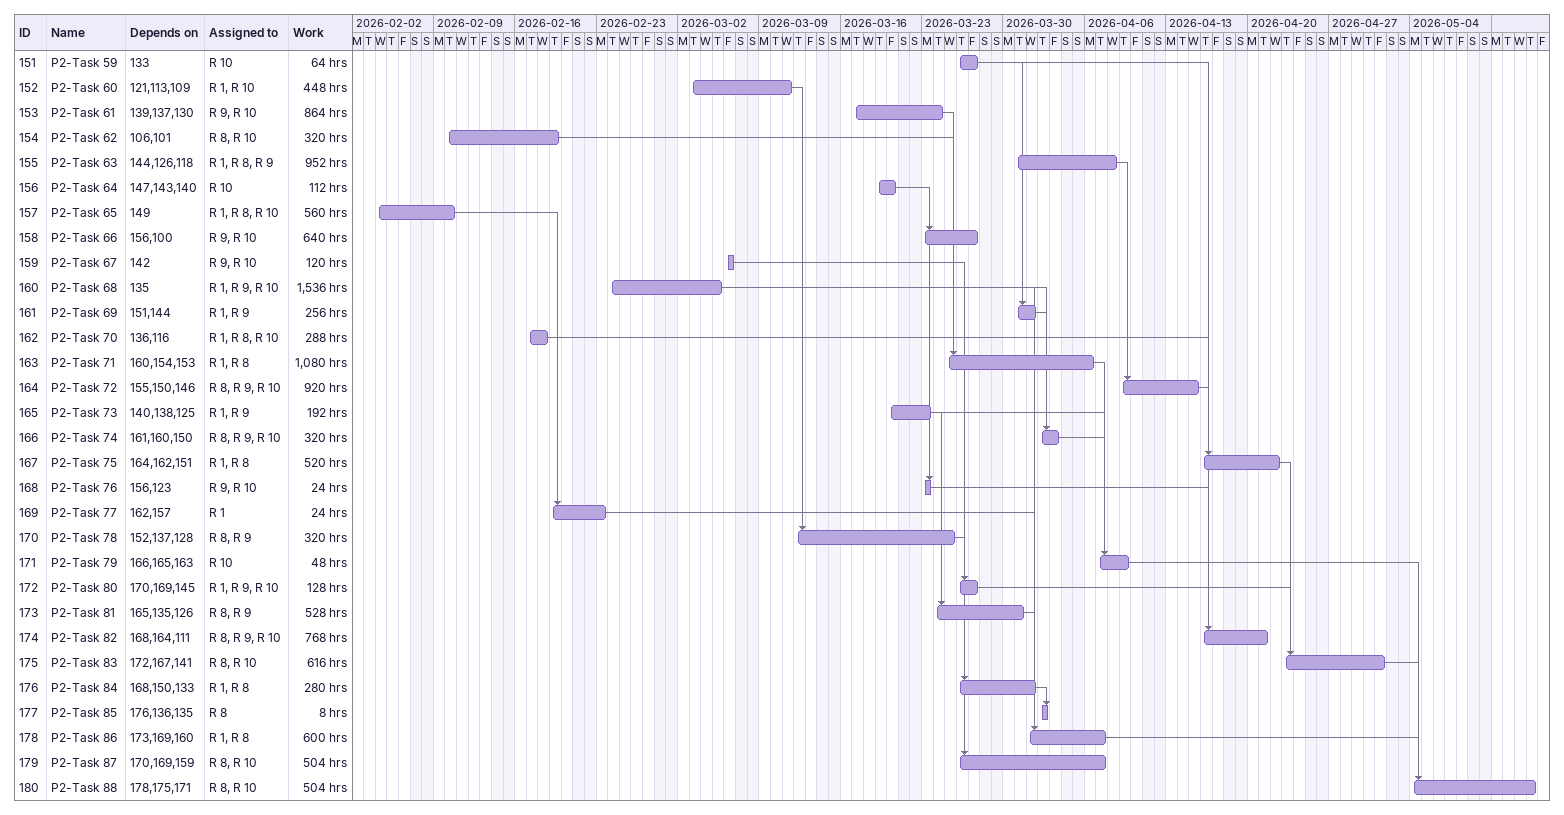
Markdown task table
| ID | Task | Start | Finish | Predecessors | Resources | Work (h) |
|---|---|---|---|---|---|---|
| 151 | P2-Task 59 | 2026-03-26 | 2026-03-27 | 133 | R 10 | 64 |
| 152 | P2-Task 60 | 2026-03-03 | 2026-03-11 | 121, 113, 109 | R 1, R 10 | 448 |
| 153 | P2-Task 61 | 2026-03-17 | 2026-03-24 | 139, 137, 130 | R 9, R 10 | 864 |
| 154 | P2-Task 62 | 2026-02-10 | 2026-02-19 | 106, 101 | R 8, R 10 | 320 |
| 155 | P2-Task 63 | 2026-03-31 | 2026-04-08 | 144, 126, 118 | R 1, R 8, R 9 | 952 |
| 156 | P2-Task 64 | 2026-03-19 | 2026-03-20 | 147, 143, 140 | R 10 | 112 |
| 157 | P2-Task 65 | 2026-02-04 | 2026-02-10 | 149 | R 1, R 8, R 10 | 560 |
| 158 | P2-Task 66 | 2026-03-23 | 2026-03-27 | 156, 100 | R 9, R 10 | 640 |
| 159 | P2-Task 67 | 2026-03-06 | 2026-03-06 | 142 | R 9, R 10 | 120 |
| 160 | P2-Task 68 | 2026-02-24 | 2026-03-05 | 135 | R 1, R 9, R 10 | 1536 |
| 161 | P2-Task 69 | 2026-03-31 | 2026-04-01 | 151, 144 | R 1, R 9 | 256 |
| 162 | P2-Task 70 | 2026-02-17 | 2026-02-18 | 136, 116 | R 1, R 8, R 10 | 288 |
| 163 | P2-Task 71 | 2026-03-25 | 2026-04-06 | 160, 154, 153 | R 1, R 8 | 1080 |
| 164 | P2-Task 72 | 2026-04-09 | 2026-04-15 | 155, 150, 146 | R 8, R 9, R 10 | 920 |
| 165 | P2-Task 73 | 2026-03-20 | 2026-03-23 | 140, 138, 125 | R 1, R 9 | 192 |
| 166 | P2-Task 74 | 2026-04-02 | 2026-04-03 | 161, 160, 150 | R 8, R 9, R 10 | 320 |
| 167 | P2-Task 75 | 2026-04-16 | 2026-04-22 | 164, 162, 151 | R 1, R 8 | 520 |
| 168 | P2-Task 76 | 2026-03-23 | 2026-03-23 | 156, 123 | R 9, R 10 | 24 |
| 169 | P2-Task 77 | 2026-02-19 | 2026-02-23 | 162, 157 | R 1 | 24 |
| 170 | P2-Task 78 | 2026-03-12 | 2026-03-25 | 152, 137, 128 | R 8, R 9 | 320 |
| 171 | P2-Task 79 | 2026-04-07 | 2026-04-09 | 166, 165, 163 | R 10 | 48 |
| 172 | P2-Task 80 | 2026-03-26 | 2026-03-27 | 170, 169, 145 | R 1, R 9, R 10 | 128 |
| 173 | P2-Task 81 | 2026-03-24 | 2026-03-31 | 165, 135, 126 | R 8, R 9 | 528 |
| 174 | P2-Task 82 | 2026-04-16 | 2026-04-21 | 168, 164, 111 | R 8, R 9, R 10 | 768 |
| 175 | P2-Task 83 | 2026-04-23 | 2026-05-01 | 172, 167, 141 | R 8, R 10 | 616 |
| 176 | P2-Task 84 | 2026-03-26 | 2026-04-01 | 168, 150, 133 | R 1, R 8 | 280 |
| 177 | P2-Task 85 | 2026-04-02 | 2026-04-02 | 176, 136, 135 | R 8 | 8 |
| 178 | P2-Task 86 | 2026-04-01 | 2026-04-07 | 173, 169, 160 | R 1, R 8 | 600 |
| 179 | P2-Task 87 | 2026-03-26 | 2026-04-07 | 170, 169, 159 | R 8, R 10 | 504 |
| 180 | P2-Task 88 | 2026-05-04 | 2026-05-14 | 178, 175, 171 | R 8, R 10 | 504 |
